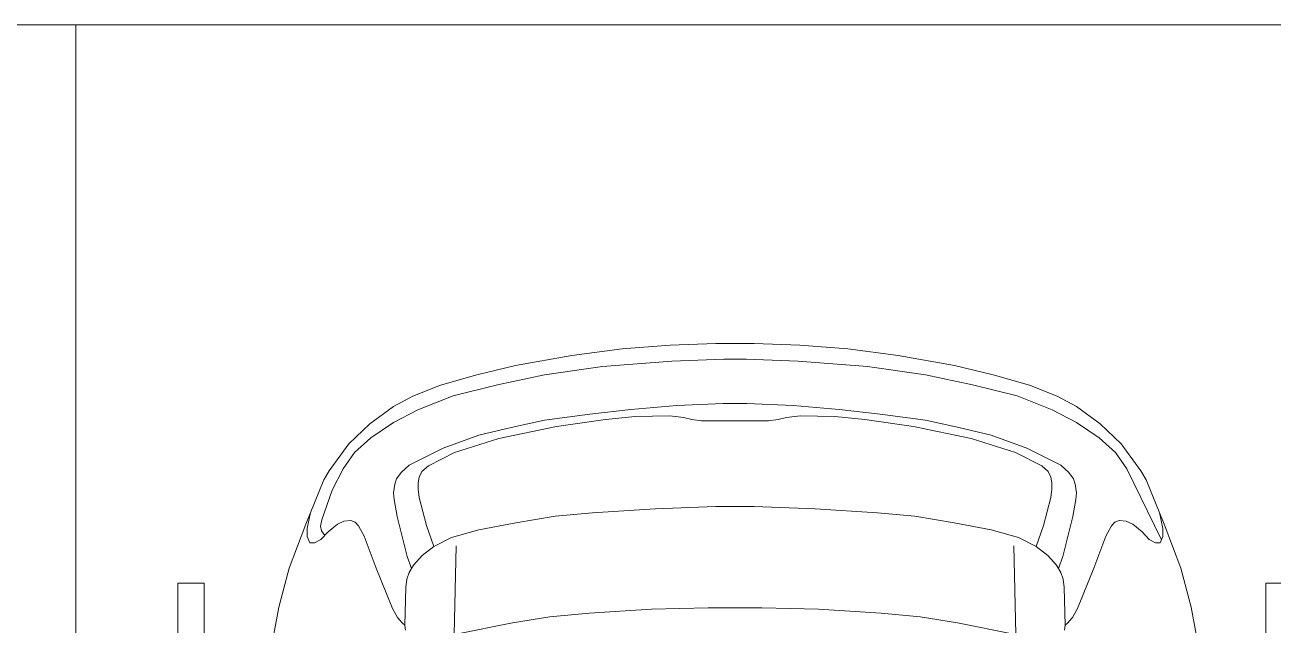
# Model space of a CAD drawing. Header units: millimetres. Extents: x 48966 to 155647, y -43515 to 30475.
# Drawn here: x 66360 to 68727, y 20266 to 21404 of the extents above; entities that cross this region are included whole.
import ezdxf

# ---------------------------------------------------------------- set-up
doc = ezdxf.new("R2010")
doc.units = ezdxf.units.MM
doc.layers.add('Парковка', color=7, linetype='Continuous', lineweight=9)
doc.layers.add('Элементы узлов', color=7, linetype='Continuous', lineweight=9)

# ---------------------------------------------------------------- blocks, each defined once
blk = doc.blocks.new('Парковка_одиночная - Средний класс 5500х2500мм-8504634-План -1-го этажа на отм_ -10_350')
at = {"layer": 'Парковка'}
for p, q in [((0, 0), (2500, 0)), ((2500, 0), (2500, -5500))]:
    blk.add_line(p, q, dxfattribs=at)
blk = doc.blocks.new('Парковка_одиночная - Средний класс 5500х2500мм-8505123-План -1-го этажа на отм_ -10_350')
at = {"layer": 'Парковка'}
for p, q in [((2500, 0), (2500, 5500)), ((2306.7, 1288.6), (2306.7, 1058.6)), ((243.3, 1058.6), (243.3, 1248.6)), ((2256.7, 1058.6), (2256.7, 1248.6)), ((193.3, 1058.6), (243.3, 1058.6)), ((2306.7, 1058.6), (2256.7, 1058.6)), ((0, 0), (2500, 0))]:
    blk.add_line(p, q, dxfattribs=at)
at = {"layer": 'Элементы узлов'}
for p, q in [((373.6, 1165.6), (384.7, 1104.1)), ((373.6, 1165.6), (384.7, 1104.1)), ((373.6, 1165.6), (384.7, 1104.1)), ((2115.3, 1104.1), (2126.4, 1165.6)), ((2115.3, 1104.1), (2126.4, 1165.6)), ((2115.3, 1104.1), (2126.4, 1165.6)), ((619.5, 1134.5), (623.7, 1138.1)), ((619.5, 1134.5), (623.7, 1138.1)), ((619.5, 1134.5), (623.7, 1138.1)), ((623.7, 1138.1), (624.9, 1148)), ((623.7, 1138.1), (624.9, 1148)), ((623.7, 1138.1), (624.9, 1148)), ((623.7, 1138.1), (626, 1066.9)), ((623.7, 1138.1), (626, 1066.9)), ((623.7, 1138.1), (626, 1066.9)), ((721, 987.7), (717.5, 1156)), ((721, 987.7), (717.5, 1156)), ((721, 987.7), (717.5, 1156)), ((721.2, 1155.2), (828.2, 1134.2)), ((721.2, 1155.2), (828.2, 1134.2)), ((721.2, 1155.2), (828.2, 1134.2)), ((1671.8, 1134.2), (1778.8, 1155.2)), ((1671.8, 1134.2), (1778.8, 1155.2)), ((1671.8, 1134.2), (1778.8, 1155.2)), ((1779, 987.7), (1782.5, 1156)), ((1779, 987.7), (1782.5, 1156)), ((1779, 987.7), (1782.5, 1156)), ((1874, 1066.9), (1876.3, 1138.1)), ((1874, 1066.9), (1876.3, 1138.1)), ((1874, 1066.9), (1876.3, 1138.1)), ((1875.1, 1148), (1876.3, 1138.1)), ((1875.1, 1148), (1876.3, 1138.1)), ((1875.1, 1148), (1876.3, 1138.1)), ((1876.3, 1138.1), (1880.5, 1134.5)), ((1876.3, 1138.1), (1880.5, 1134.5)), ((1876.3, 1138.1), (1880.5, 1134.5)), ((600.5, 1107), (610.2, 1123.8)), ((600.5, 1107), (610.2, 1123.8)), ((600.5, 1107), (610.2, 1123.8)), ((610.2, 1123.8), (619.5, 1134.5)), ((610.2, 1123.8), (619.5, 1134.5)), ((610.2, 1123.8), (619.5, 1134.5)), ((828.2, 1134.2), (898.6, 1122.4)), ((828.2, 1134.2), (898.6, 1122.4)), ((828.2, 1134.2), (898.6, 1122.4)), ((898.6, 1122.4), (973.1, 1115.7)), ((898.6, 1122.4), (973.1, 1115.7)), ((898.6, 1122.4), (973.1, 1115.7)), ((973.1, 1115.7), (1091.4, 1108.3)), ((973.1, 1115.7), (1091.4, 1108.3)), ((973.1, 1115.7), (1091.4, 1108.3)), ((1408.6, 1108.3), (1526.9, 1115.7)), ((1408.6, 1108.3), (1526.9, 1115.7)), ((1408.6, 1108.3), (1526.9, 1115.7)), ((1526.9, 1115.7), (1601.4, 1122.4)), ((1526.9, 1115.7), (1601.4, 1122.4)), ((1526.9, 1115.7), (1601.4, 1122.4)), ((1601.4, 1122.4), (1671.8, 1134.2)), ((1601.4, 1122.4), (1671.8, 1134.2)), ((1601.4, 1122.4), (1671.8, 1134.2)), ((1880.5, 1134.5), (1889.8, 1123.8)), ((1880.5, 1134.5), (1889.8, 1123.8)), ((1880.5, 1134.5), (1889.8, 1123.8)), ((1889.8, 1123.8), (1899.5, 1107)), ((1889.8, 1123.8), (1899.5, 1107)), ((1889.8, 1123.8), (1899.5, 1107)), ((384.7, 1104.1), (404.5, 1030.6)), ((384.7, 1104.1), (404.5, 1030.6)), ((384.7, 1104.1), (404.5, 1030.6)), ((569.2, 1030.4), (600.5, 1107)), ((569.2, 1030.4), (600.5, 1107)), ((569.2, 1030.4), (600.5, 1107)), ((1091.4, 1108.3), (1199.4, 1105.7)), ((1091.4, 1108.3), (1199.4, 1105.7)), ((1091.4, 1108.3), (1199.4, 1105.7)), ((1199.4, 1105.7), (1250, 1105.7)), ((1199.4, 1105.7), (1250, 1105.7)), ((1199.4, 1105.7), (1250, 1105.7)), ((1250, 1105.7), (1300.6, 1105.7)), ((1250, 1105.7), (1300.6, 1105.7)), ((1250, 1105.7), (1300.6, 1105.7)), ((1300.6, 1105.7), (1408.6, 1108.3)), ((1300.6, 1105.7), (1408.6, 1108.3)), ((1300.6, 1105.7), (1408.6, 1108.3)), ((1899.5, 1107), (1930.8, 1030.4)), ((1899.5, 1107), (1930.8, 1030.4)), ((1899.5, 1107), (1930.8, 1030.4)), ((2095.5, 1030.6), (2115.3, 1104.1)), ((2095.5, 1030.6), (2115.3, 1104.1)), ((2095.5, 1030.6), (2115.3, 1104.1)), ((626, 1066.9), (627.5, 1051)), ((626, 1066.9), (627.5, 1051)), ((626, 1066.9), (627.5, 1051)), ((1872.5, 1051), (1874, 1066.9)), ((1872.5, 1051), (1874, 1066.9)), ((1872.5, 1051), (1874, 1066.9)), ((627.5, 1051), (632.2, 1038.8)), ((627.5, 1051), (632.2, 1038.8)), ((627.5, 1051), (632.2, 1038.8)), ((1867.8, 1038.8), (1872.5, 1051)), ((1867.8, 1038.8), (1872.5, 1051)), ((1867.8, 1038.8), (1872.5, 1051)), ((404.5, 1030.6), (436, 946.6)), ((404.5, 1030.6), (436, 946.6)), ((404.5, 1030.6), (436, 946.6)), ((546.8, 969.6), (569.2, 1030.4)), ((546.8, 969.6), (569.2, 1030.4)), ((546.8, 969.6), (569.2, 1030.4)), ((636.4, 1031.2), (628.5, 1007.9)), ((636.4, 1031.2), (628.5, 1007.9)), ((636.4, 1031.2), (628.5, 1007.9)), ((632.2, 1038.8), (640, 1024.9)), ((632.2, 1038.8), (640, 1024.9)), ((632.2, 1038.8), (640, 1024.9)), ((640, 1024.9), (656.8, 1006.5)), ((640, 1024.9), (656.8, 1006.5)), ((640, 1024.9), (656.8, 1006.5)), ((1843.2, 1006.5), (1860, 1024.9)), ((1843.2, 1006.5), (1860, 1024.9)), ((1843.2, 1006.5), (1860, 1024.9)), ((1860, 1024.9), (1867.8, 1038.8)), ((1860, 1024.9), (1867.8, 1038.8)), ((1860, 1024.9), (1867.8, 1038.8)), ((1871.5, 1007.9), (1863.6, 1031.2)), ((1871.5, 1007.9), (1863.6, 1031.2)), ((1871.5, 1007.9), (1863.6, 1031.2)), ((1930.8, 1030.4), (1953.2, 969.6)), ((1930.8, 1030.4), (1953.2, 969.6)), ((1930.8, 1030.4), (1953.2, 969.6)), ((2064, 946.6), (2095.5, 1030.6)), ((2064, 946.6), (2095.5, 1030.6)), ((2064, 946.6), (2095.5, 1030.6)), ((628.5, 1007.9), (609.3, 932.5)), ((628.5, 1007.9), (609.3, 932.5)), ((628.5, 1007.9), (609.3, 932.5)), ((656.8, 1006.5), (679, 989.4)), ((656.8, 1006.5), (679, 989.4)), ((656.8, 1006.5), (679, 989.4)), ((1821, 989.4), (1843.2, 1006.5)), ((1821, 989.4), (1843.2, 1006.5)), ((1821, 989.4), (1843.2, 1006.5)), ((1890.7, 932.5), (1871.5, 1007.9)), ((1890.7, 932.5), (1871.5, 1007.9)), ((1890.7, 932.5), (1871.5, 1007.9)), ((443.8, 982.2), (438.7, 970.5)), ((443.8, 982.2), (438.7, 970.5)), ((443.8, 982.2), (438.7, 970.5)), ((438.7, 970.5), (438.7, 954.9)), ((438.7, 970.5), (438.7, 954.9)), ((438.7, 970.5), (438.7, 954.9)), ((441.4, 976.6), (507, 841.8)), ((441.4, 976.6), (507, 841.8)), ((441.4, 976.6), (507, 841.8)), ((443.8, 982.2), (452.4, 982.2)), ((443.8, 982.2), (452.4, 982.2)), ((443.8, 982.2), (452.4, 982.2)), ((452.4, 982.2), (464.7, 975.9)), ((452.4, 982.2), (464.7, 975.9)), ((452.4, 982.2), (464.7, 975.9)), ((464.7, 975.9), (478.1, 961.5)), ((464.7, 975.9), (478.1, 961.5)), ((464.7, 975.9), (478.1, 961.5)), ((679, 989.4), (665.1, 949.2)), ((679, 989.4), (665.1, 949.2)), ((679, 989.4), (665.1, 949.2)), ((679, 989.4), (712.4, 972.4)), ((679, 989.4), (712.4, 972.4)), ((679, 989.4), (712.4, 972.4)), ((712.4, 972.4), (764.1, 957.5)), ((712.4, 972.4), (764.1, 957.5)), ((712.4, 972.4), (764.1, 957.5)), ((1735.9, 957.5), (1787.6, 972.4)), ((1735.9, 957.5), (1787.6, 972.4)), ((1735.9, 957.5), (1787.6, 972.4)), ((1787.6, 972.4), (1821, 989.4)), ((1787.6, 972.4), (1821, 989.4)), ((1787.6, 972.4), (1821, 989.4)), ((1834.9, 949.2), (1821, 989.4)), ((1834.9, 949.2), (1821, 989.4)), ((1834.9, 949.2), (1821, 989.4)), ((2021.9, 961.5), (2035.3, 975.9)), ((2021.9, 961.5), (2035.3, 975.9)), ((2021.9, 961.5), (2035.3, 975.9)), ((2035.3, 975.9), (2047.6, 982.2)), ((2035.3, 975.9), (2047.6, 982.2)), ((2035.3, 975.9), (2047.6, 982.2)), ((2047.6, 982.2), (2056.2, 982.2)), ((2047.6, 982.2), (2056.2, 982.2)), ((2047.6, 982.2), (2056.2, 982.2)), ((2056.2, 982.2), (2061.3, 970.5)), ((2056.2, 982.2), (2061.3, 970.5)), ((2056.2, 982.2), (2061.3, 970.5)), ((2061.3, 970.5), (2061.3, 954.9)), ((2061.3, 970.5), (2061.3, 954.9)), ((2061.3, 970.5), (2061.3, 954.9)), ((438.7, 954.9), (444.8, 924.9)), ((438.7, 954.9), (444.8, 924.9)), ((438.7, 954.9), (444.8, 924.9)), ((478.1, 961.5), (495.8, 946.6)), ((478.1, 961.5), (495.8, 946.6)), ((478.1, 961.5), (495.8, 946.6)), ((529.8, 943), (536.1, 950.2)), ((529.8, 943), (536.1, 950.2)), ((529.8, 943), (536.1, 950.2)), ((536.1, 950.2), (546.8, 969.6)), ((536.1, 950.2), (546.8, 969.6)), ((536.1, 950.2), (546.8, 969.6)), ((665.1, 949.2), (651.3, 896.2)), ((665.1, 949.2), (651.3, 896.2)), ((665.1, 949.2), (651.3, 896.2)), ((764.1, 957.5), (834.1, 944.2)), ((764.1, 957.5), (834.1, 944.2)), ((764.1, 957.5), (834.1, 944.2)), ((1665.9, 944.2), (1735.9, 957.5)), ((1665.9, 944.2), (1735.9, 957.5)), ((1665.9, 944.2), (1735.9, 957.5)), ((1848.7, 896.2), (1834.9, 949.2)), ((1848.7, 896.2), (1834.9, 949.2)), ((1848.7, 896.2), (1834.9, 949.2)), ((1953.2, 969.6), (1963.9, 950.2)), ((1953.2, 969.6), (1963.9, 950.2)), ((1953.2, 969.6), (1963.9, 950.2)), ((1963.9, 950.2), (1970.2, 943)), ((1963.9, 950.2), (1970.2, 943)), ((1963.9, 950.2), (1970.2, 943)), ((2004.2, 946.6), (2021.9, 961.5)), ((2004.2, 946.6), (2021.9, 961.5)), ((2004.2, 946.6), (2021.9, 961.5)), ((2034.5, 959.4), (2028.1, 968.2)), ((2034.5, 959.4), (2028.1, 968.2)), ((2034.5, 959.4), (2028.1, 968.2)), ((2033.6, 938.8), (2036, 950.8)), ((2033.6, 938.8), (2036, 950.8)), ((2033.6, 938.8), (2036, 950.8)), ((2036, 950.8), (2034.5, 959.4)), ((2036, 950.8), (2034.5, 959.4)), ((2036, 950.8), (2034.5, 959.4)), ((2061.3, 954.9), (2055.2, 924.9)), ((2061.3, 954.9), (2055.2, 924.9)), ((2061.3, 954.9), (2055.2, 924.9)), ((436, 946.6), (470.1, 862.7)), ((436, 946.6), (470.1, 862.7)), ((436, 946.6), (470.1, 862.7)), ((495.8, 946.6), (508.3, 940.9)), ((495.8, 946.6), (508.3, 940.9)), ((495.8, 946.6), (508.3, 940.9)), ((508.3, 940.9), (521.5, 940)), ((508.3, 940.9), (521.5, 940)), ((508.3, 940.9), (521.5, 940)), ((521.5, 940), (529.8, 943)), ((521.5, 940), (529.8, 943)), ((521.5, 940), (529.8, 943)), ((609.3, 932.5), (603.6, 899.8)), ((609.3, 932.5), (603.6, 899.8)), ((609.3, 932.5), (603.6, 899.8)), ((834.1, 944.2), (908.7, 931.8)), ((834.1, 944.2), (908.7, 931.8)), ((834.1, 944.2), (908.7, 931.8)), ((908.7, 931.8), (979.9, 925.2)), ((908.7, 931.8), (979.9, 925.2)), ((908.7, 931.8), (979.9, 925.2)), ((979.9, 925.2), (1098.3, 917.7)), ((979.9, 925.2), (1098.3, 917.7)), ((979.9, 925.2), (1098.3, 917.7)), ((1401.7, 917.7), (1520.1, 925.2)), ((1401.7, 917.7), (1520.1, 925.2)), ((1401.7, 917.7), (1520.1, 925.2)), ((1520.1, 925.2), (1591.3, 931.8)), ((1520.1, 925.2), (1591.3, 931.8)), ((1520.1, 925.2), (1591.3, 931.8)), ((1591.3, 931.8), (1665.9, 944.2)), ((1591.3, 931.8), (1665.9, 944.2)), ((1591.3, 931.8), (1665.9, 944.2)), ((1896.4, 899.8), (1890.7, 932.5)), ((1896.4, 899.8), (1890.7, 932.5)), ((1896.4, 899.8), (1890.7, 932.5)), ((1970.2, 943), (1978.5, 940)), ((1970.2, 943), (1978.5, 940)), ((1970.2, 943), (1978.5, 940)), ((1978.5, 940), (1991.7, 940.9)), ((1978.5, 940), (1991.7, 940.9)), ((1978.5, 940), (1991.7, 940.9)), ((1991.7, 940.9), (2004.2, 946.6)), ((1991.7, 940.9), (2004.2, 946.6)), ((1991.7, 940.9), (2004.2, 946.6)), ((2013.9, 882.4), (2033.6, 938.8)), ((2013.9, 882.4), (2033.6, 938.8)), ((2013.9, 882.4), (2033.6, 938.8)), ((2029.9, 862.7), (2064, 946.6)), ((2029.9, 862.7), (2064, 946.6)), ((2029.9, 862.7), (2064, 946.6)), ((603.6, 899.8), (602.4, 887.5)), ((603.6, 899.8), (602.4, 887.5)), ((603.6, 899.8), (602.4, 887.5)), ((1098.3, 917.7), (1213.9, 913.6)), ((1098.3, 917.7), (1213.9, 913.6)), ((1098.3, 917.7), (1213.9, 913.6)), ((1213.9, 913.6), (1250, 913.6)), ((1213.9, 913.6), (1250, 913.6)), ((1213.9, 913.6), (1250, 913.6)), ((1250, 913.6), (1286.1, 913.6)), ((1250, 913.6), (1286.1, 913.6)), ((1250, 913.6), (1286.1, 913.6)), ((1286.1, 913.6), (1401.7, 917.7)), ((1286.1, 913.6), (1401.7, 917.7)), ((1286.1, 913.6), (1401.7, 917.7)), ((1897.6, 887.5), (1896.4, 899.8)), ((1897.6, 887.5), (1896.4, 899.8)), ((1897.6, 887.5), (1896.4, 899.8)), ((602.4, 887.5), (604.7, 871.1)), ((602.4, 887.5), (604.7, 871.1)), ((602.4, 887.5), (604.7, 871.1)), ((651.3, 896.2), (649, 880.4)), ((651.3, 896.2), (649, 880.4)), ((651.3, 896.2), (649, 880.4)), ((649, 880.4), (649, 868.2)), ((649, 880.4), (649, 868.2)), ((649, 880.4), (649, 868.2)), ((1851, 880.4), (1848.7, 896.2)), ((1851, 880.4), (1848.7, 896.2)), ((1851, 880.4), (1848.7, 896.2)), ((1851, 868.2), (1851, 880.4)), ((1851, 868.2), (1851, 880.4)), ((1851, 868.2), (1851, 880.4)), ((1895.3, 871.1), (1897.6, 887.5)), ((1895.3, 871.1), (1897.6, 887.5)), ((1895.3, 871.1), (1897.6, 887.5)), ((1993, 841.8), (2013.9, 882.4)), ((1993, 841.8), (2013.9, 882.4)), ((1993, 841.8), (2013.9, 882.4)), ((470.1, 862.7), (480.1, 845.6)), ((470.1, 862.7), (480.1, 845.6)), ((470.1, 862.7), (480.1, 845.6)), ((604.7, 871.1), (608.3, 860.6)), ((604.7, 871.1), (608.3, 860.6)), ((604.7, 871.1), (608.3, 860.6)), ((608.3, 860.6), (616.7, 848.8)), ((608.3, 860.6), (616.7, 848.8)), ((608.3, 860.6), (616.7, 848.8)), ((649, 868.2), (651.3, 857.9)), ((649, 868.2), (651.3, 857.9)), ((649, 868.2), (651.3, 857.9)), ((651.3, 857.9), (656, 847)), ((651.3, 857.9), (656, 847)), ((651.3, 857.9), (656, 847)), ((1844, 847), (1848.7, 857.9)), ((1844, 847), (1848.7, 857.9)), ((1844, 847), (1848.7, 857.9)), ((1848.7, 857.9), (1851, 868.2)), ((1848.7, 857.9), (1851, 868.2)), ((1848.7, 857.9), (1851, 868.2)), ((1883.3, 848.8), (1891.7, 860.6)), ((1883.3, 848.8), (1891.7, 860.6)), ((1883.3, 848.8), (1891.7, 860.6)), ((1891.7, 860.6), (1895.3, 871.1)), ((1891.7, 860.6), (1895.3, 871.1)), ((1891.7, 860.6), (1895.3, 871.1)), ((2019.9, 845.6), (2029.9, 862.7)), ((2019.9, 845.6), (2029.9, 862.7)), ((2019.9, 845.6), (2029.9, 862.7)), ((480.1, 845.6), (517.9, 794.3)), ((480.1, 845.6), (517.9, 794.3)), ((480.1, 845.6), (517.9, 794.3)), ((507, 841.8), (528.4, 810.8)), ((507, 841.8), (528.4, 810.8)), ((507, 841.8), (528.4, 810.8)), ((616.7, 848.8), (632.3, 835.2)), ((616.7, 848.8), (632.3, 835.2)), ((616.7, 848.8), (632.3, 835.2)), ((632.3, 835.2), (696.5, 803)), ((632.3, 835.2), (696.5, 803)), ((632.3, 835.2), (696.5, 803)), ((656, 847), (668.4, 836)), ((656, 847), (668.4, 836)), ((656, 847), (668.4, 836)), ((668.4, 836), (717.8, 811.2)), ((668.4, 836), (717.8, 811.2)), ((668.4, 836), (717.8, 811.2)), ((1782.2, 811.2), (1831.6, 836)), ((1782.2, 811.2), (1831.6, 836)), ((1782.2, 811.2), (1831.6, 836)), ((1803.5, 803), (1867.7, 835.2)), ((1803.5, 803), (1867.7, 835.2)), ((1803.5, 803), (1867.7, 835.2)), ((1831.6, 836), (1844, 847)), ((1831.6, 836), (1844, 847)), ((1831.6, 836), (1844, 847)), ((1867.7, 835.2), (1883.3, 848.8)), ((1867.7, 835.2), (1883.3, 848.8)), ((1867.7, 835.2), (1883.3, 848.8)), ((1971.6, 810.8), (1993, 841.8)), ((1971.6, 810.8), (1993, 841.8)), ((1971.6, 810.8), (1993, 841.8)), ((1982.1, 794.3), (2019.9, 845.6)), ((1982.1, 794.3), (2019.9, 845.6)), ((1982.1, 794.3), (2019.9, 845.6)), ((528.4, 810.8), (559.5, 782.9)), ((528.4, 810.8), (559.5, 782.9)), ((528.4, 810.8), (559.5, 782.9)), ((717.8, 811.2), (802.3, 784.6)), ((717.8, 811.2), (802.3, 784.6)), ((717.8, 811.2), (802.3, 784.6)), ((1697.7, 784.6), (1782.2, 811.2)), ((1697.7, 784.6), (1782.2, 811.2)), ((1697.7, 784.6), (1782.2, 811.2)), ((1940.5, 782.9), (1971.6, 810.8)), ((1940.5, 782.9), (1971.6, 810.8)), ((1940.5, 782.9), (1971.6, 810.8)), ((517.9, 794.3), (557.3, 756.4)), ((517.9, 794.3), (557.3, 756.4)), ((517.9, 794.3), (557.3, 756.4)), ((559.5, 782.9), (602.5, 754.3)), ((559.5, 782.9), (602.5, 754.3)), ((559.5, 782.9), (602.5, 754.3)), ((696.5, 803), (764.2, 778.2)), ((696.5, 803), (764.2, 778.2)), ((696.5, 803), (764.2, 778.2)), ((802.3, 784.6), (911.4, 761.7)), ((802.3, 784.6), (911.4, 761.7)), ((802.3, 784.6), (911.4, 761.7)), ((1588.6, 761.7), (1697.7, 784.6)), ((1588.6, 761.7), (1697.7, 784.6)), ((1588.6, 761.7), (1697.7, 784.6)), ((1735.8, 778.2), (1803.5, 803)), ((1735.8, 778.2), (1803.5, 803)), ((1735.8, 778.2), (1803.5, 803)), ((1897.5, 754.3), (1940.5, 782.9)), ((1897.5, 754.3), (1940.5, 782.9)), ((1897.5, 754.3), (1940.5, 782.9)), ((1942.7, 756.4), (1982.1, 794.3)), ((1942.7, 756.4), (1982.1, 794.3)), ((1942.7, 756.4), (1982.1, 794.3)), ((764.2, 778.2), (825.3, 763.7)), ((764.2, 778.2), (825.3, 763.7)), ((764.2, 778.2), (825.3, 763.7)), ((825.3, 763.7), (888.9, 749.9)), ((825.3, 763.7), (888.9, 749.9)), ((825.3, 763.7), (888.9, 749.9)), ((911.4, 761.7), (1004.1, 748.4)), ((911.4, 761.7), (1004.1, 748.4)), ((911.4, 761.7), (1004.1, 748.4)), ((1495.9, 748.4), (1588.6, 761.7)), ((1495.9, 748.4), (1588.6, 761.7)), ((1495.9, 748.4), (1588.6, 761.7)), ((1611.1, 749.9), (1674.7, 763.7)), ((1611.1, 749.9), (1674.7, 763.7)), ((1611.1, 749.9), (1674.7, 763.7)), ((1674.7, 763.7), (1735.8, 778.2)), ((1674.7, 763.7), (1735.8, 778.2)), ((1674.7, 763.7), (1735.8, 778.2)), ((557.3, 756.4), (602.3, 723.9)), ((557.3, 756.4), (602.3, 723.9)), ((557.3, 756.4), (602.3, 723.9)), ((602.5, 754.3), (648.7, 730.3)), ((602.5, 754.3), (648.7, 730.3)), ((602.5, 754.3), (648.7, 730.3)), ((888.9, 749.9), (974.7, 738.2)), ((888.9, 749.9), (974.7, 738.2)), ((888.9, 749.9), (974.7, 738.2)), ((974.7, 738.2), (1052.5, 729.1)), ((974.7, 738.2), (1052.5, 729.1)), ((974.7, 738.2), (1052.5, 729.1)), ((1004.1, 748.4), (1060.9, 742.9)), ((1004.1, 748.4), (1060.9, 742.9)), ((1004.1, 748.4), (1060.9, 742.9)), ((1060.9, 742.9), (1126.4, 741.5)), ((1060.9, 742.9), (1126.4, 741.5)), ((1060.9, 742.9), (1126.4, 741.5)), ((1126.4, 741.5), (1152.1, 744.8)), ((1126.4, 741.5), (1152.1, 744.8)), ((1126.4, 741.5), (1152.1, 744.8)), ((1152.1, 744.8), (1168.3, 748.5)), ((1152.1, 744.8), (1168.3, 748.5)), ((1152.1, 744.8), (1168.3, 748.5)), ((1168.3, 748.5), (1186.7, 750.9)), ((1168.3, 748.5), (1186.7, 750.9)), ((1168.3, 748.5), (1186.7, 750.9)), ((1186.7, 750.9), (1250, 750.9)), ((1186.7, 750.9), (1250, 750.9)), ((1186.7, 750.9), (1250, 750.9)), ((1250, 750.9), (1313.3, 750.9)), ((1250, 750.9), (1313.3, 750.9)), ((1250, 750.9), (1313.3, 750.9)), ((1313.3, 750.9), (1331.7, 748.5)), ((1313.3, 750.9), (1331.7, 748.5)), ((1313.3, 750.9), (1331.7, 748.5)), ((1331.7, 748.5), (1347.9, 744.8)), ((1331.7, 748.5), (1347.9, 744.8)), ((1331.7, 748.5), (1347.9, 744.8)), ((1347.9, 744.8), (1373.6, 741.5)), ((1347.9, 744.8), (1373.6, 741.5)), ((1347.9, 744.8), (1373.6, 741.5)), ((1373.6, 741.5), (1439.1, 742.9)), ((1373.6, 741.5), (1439.1, 742.9)), ((1373.6, 741.5), (1439.1, 742.9)), ((1439.1, 742.9), (1495.9, 748.4)), ((1439.1, 742.9), (1495.9, 748.4)), ((1439.1, 742.9), (1495.9, 748.4)), ((1447.5, 729.1), (1525.3, 738.2)), ((1447.5, 729.1), (1525.3, 738.2)), ((1447.5, 729.1), (1525.3, 738.2)), ((1525.3, 738.2), (1611.1, 749.9)), ((1525.3, 738.2), (1611.1, 749.9)), ((1525.3, 738.2), (1611.1, 749.9)), ((1851.3, 730.3), (1897.5, 754.3)), ((1851.3, 730.3), (1897.5, 754.3)), ((1851.3, 730.3), (1897.5, 754.3)), ((1897.7, 723.9), (1942.7, 756.4)), ((1897.7, 723.9), (1942.7, 756.4)), ((1897.7, 723.9), (1942.7, 756.4)), ((602.3, 723.9), (639.1, 704.3)), ((602.3, 723.9), (639.1, 704.3)), ((602.3, 723.9), (639.1, 704.3)), ((648.7, 730.3), (715.2, 703.2)), ((648.7, 730.3), (715.2, 703.2)), ((648.7, 730.3), (715.2, 703.2)), ((1052.5, 729.1), (1139.4, 721.5)), ((1052.5, 729.1), (1139.4, 721.5)), ((1052.5, 729.1), (1139.4, 721.5)), ((1139.4, 721.5), (1227.7, 717.9)), ((1139.4, 721.5), (1227.7, 717.9)), ((1139.4, 721.5), (1227.7, 717.9)), ((1227.7, 717.9), (1250, 717.9)), ((1227.7, 717.9), (1250, 717.9)), ((1227.7, 717.9), (1250, 717.9)), ((1250, 717.9), (1272.3, 717.9)), ((1250, 717.9), (1272.3, 717.9)), ((1250, 717.9), (1272.3, 717.9)), ((1272.3, 717.9), (1360.6, 721.5)), ((1272.3, 717.9), (1360.6, 721.5)), ((1272.3, 717.9), (1360.6, 721.5)), ((1360.6, 721.5), (1447.5, 729.1)), ((1360.6, 721.5), (1447.5, 729.1)), ((1360.6, 721.5), (1447.5, 729.1)), ((1784.8, 703.2), (1851.3, 730.3)), ((1784.8, 703.2), (1851.3, 730.3)), ((1784.8, 703.2), (1851.3, 730.3)), ((1860.9, 704.3), (1897.7, 723.9)), ((1860.9, 704.3), (1897.7, 723.9)), ((1860.9, 704.3), (1897.7, 723.9)), ((639.1, 704.3), (691.6, 683.4)), ((639.1, 704.3), (691.6, 683.4)), ((639.1, 704.3), (691.6, 683.4)), ((715.2, 703.2), (799.5, 682.5)), ((715.2, 703.2), (799.5, 682.5)), ((715.2, 703.2), (799.5, 682.5)), ((1700.5, 682.5), (1784.8, 703.2)), ((1700.5, 682.5), (1784.8, 703.2)), ((1700.5, 682.5), (1784.8, 703.2)), ((1808.4, 683.4), (1860.9, 704.3)), ((1808.4, 683.4), (1860.9, 704.3)), ((1808.4, 683.4), (1860.9, 704.3)), ((691.6, 683.4), (760.2, 663.9)), ((691.6, 683.4), (760.2, 663.9)), ((691.6, 683.4), (760.2, 663.9)), ((760.2, 663.9), (833.6, 646)), ((760.2, 663.9), (833.6, 646)), ((760.2, 663.9), (833.6, 646)), ((799.5, 682.5), (888.7, 663.5)), ((799.5, 682.5), (888.7, 663.5)), ((799.5, 682.5), (888.7, 663.5)), ((888.7, 663.5), (998.9, 648.1)), ((888.7, 663.5), (998.9, 648.1)), ((888.7, 663.5), (998.9, 648.1)), ((1501.1, 648.1), (1611.3, 663.5)), ((1501.1, 648.1), (1611.3, 663.5)), ((1501.1, 648.1), (1611.3, 663.5)), ((1611.3, 663.5), (1700.5, 682.5)), ((1611.3, 663.5), (1700.5, 682.5)), ((1611.3, 663.5), (1700.5, 682.5)), ((1666.4, 646), (1739.8, 663.9)), ((1666.4, 646), (1739.8, 663.9)), ((1666.4, 646), (1739.8, 663.9)), ((1739.8, 663.9), (1808.4, 683.4)), ((1739.8, 663.9), (1808.4, 683.4)), ((1739.8, 663.9), (1808.4, 683.4)), ((833.6, 646), (940.6, 626.9)), ((833.6, 646), (940.6, 626.9)), ((833.6, 646), (940.6, 626.9)), ((998.9, 648.1), (1130.2, 638)), ((998.9, 648.1), (1130.2, 638)), ((998.9, 648.1), (1130.2, 638)), ((1369.8, 638), (1501.1, 648.1)), ((1369.8, 638), (1501.1, 648.1)), ((1369.8, 638), (1501.1, 648.1)), ((1559.4, 626.9), (1666.4, 646)), ((1559.4, 626.9), (1666.4, 646)), ((1559.4, 626.9), (1666.4, 646)), ((940.6, 626.9), (1036.2, 614.3)), ((940.6, 626.9), (1036.2, 614.3)), ((940.6, 626.9), (1036.2, 614.3)), ((1130.2, 638), (1229, 633.8)), ((1130.2, 638), (1229, 633.8)), ((1130.2, 638), (1229, 633.8)), ((1229, 633.8), (1250, 633.8)), ((1229, 633.8), (1250, 633.8)), ((1229, 633.8), (1250, 633.8)), ((1250, 633.8), (1271, 633.8)), ((1250, 633.8), (1271, 633.8)), ((1250, 633.8), (1271, 633.8)), ((1271, 633.8), (1369.8, 638)), ((1271, 633.8), (1369.8, 638)), ((1271, 633.8), (1369.8, 638)), ((1463.8, 614.3), (1559.4, 626.9)), ((1463.8, 614.3), (1559.4, 626.9)), ((1463.8, 614.3), (1559.4, 626.9)), ((1036.2, 614.3), (1127.1, 607.4)), ((1036.2, 614.3), (1127.1, 607.4)), ((1036.2, 614.3), (1127.1, 607.4)), ((1127.1, 607.4), (1213.5, 604.4)), ((1127.1, 607.4), (1213.5, 604.4)), ((1127.1, 607.4), (1213.5, 604.4)), ((1213.5, 604.4), (1250, 604.4)), ((1213.5, 604.4), (1250, 604.4)), ((1213.5, 604.4), (1250, 604.4)), ((1250, 604.4), (1286.5, 604.4)), ((1250, 604.4), (1286.5, 604.4)), ((1250, 604.4), (1286.5, 604.4)), ((1286.5, 604.4), (1372.9, 607.4)), ((1286.5, 604.4), (1372.9, 607.4)), ((1286.5, 604.4), (1372.9, 607.4)), ((1372.9, 607.4), (1463.8, 614.3)), ((1372.9, 607.4), (1463.8, 614.3)), ((1372.9, 607.4), (1463.8, 614.3))]:
    blk.add_line(p, q, dxfattribs=at)

msp = doc.modelspace()

# ---------------------------------------------------------------- block references
at = {"layer": 'Парковка'}
msp.add_blockref('Парковка_одиночная - Средний класс 5500х2500мм-8504634-План -1-го этажа на отм_ -10_350', (63956.6, 21404.3), dxfattribs=at)
at = {"layer": 'Парковка', "rotation": 180}
msp.add_blockref('Парковка_одиночная - Средний класс 5500х2500мм-8505123-План -1-го этажа на отм_ -10_350', (68956.6, 21404.3), dxfattribs=at)

doc.saveas('drawing.dxf')
